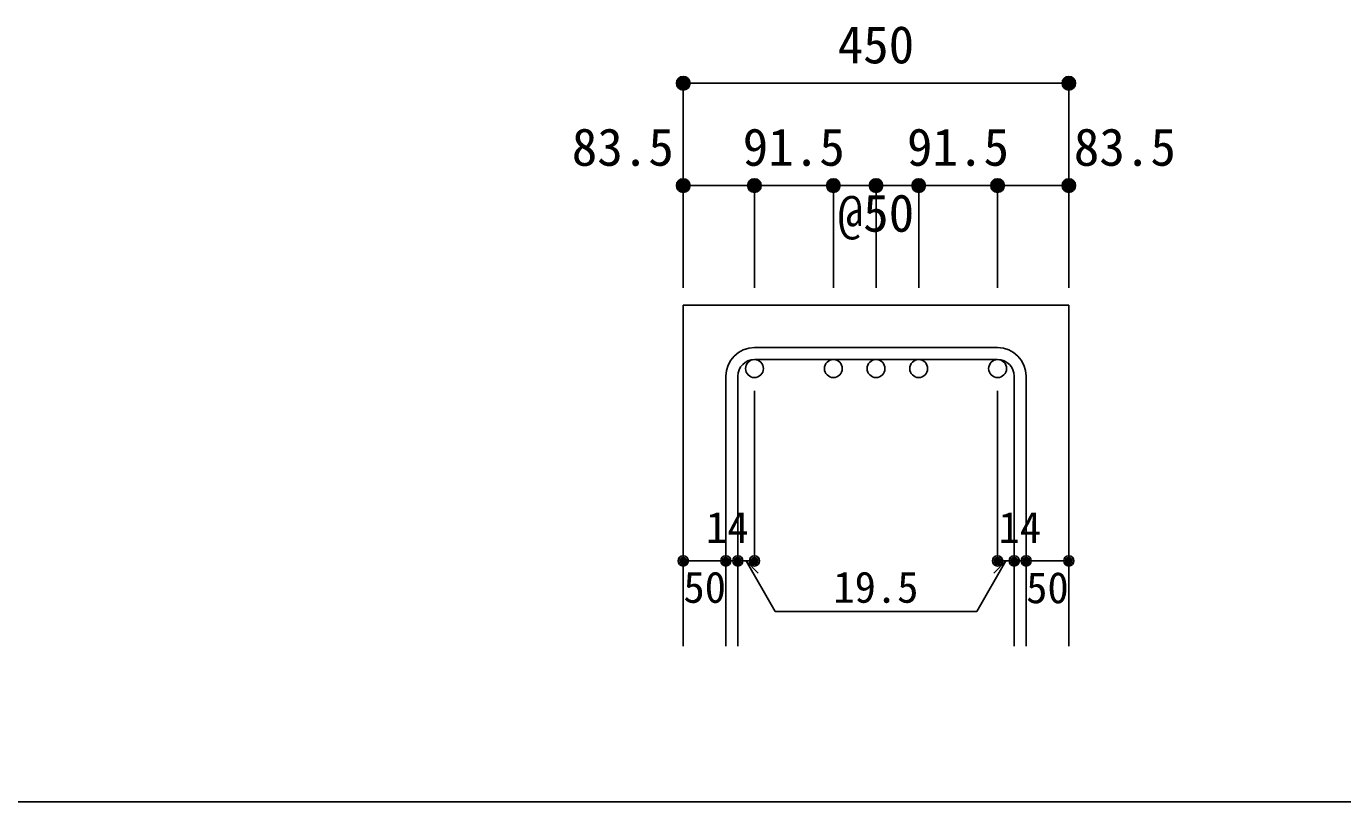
# Model space of a CAD drawing. Units: millimetres at full size, sheet at 1:20. Extents: x -3982 to 3969, y -2797 to 2801.
# Drawn here: x -628 to 915, y -2797 to -1888 of the extents above; entities that cross this region are included whole.
import ezdxf
from ezdxf.enums import TextEntityAlignment as Align

# ---------------------------------------------------------------- set-up
doc = ezdxf.new("R2010")
doc.units = ezdxf.units.MM
doc.header["$LTSCALE"] = 20
doc.header["$PDMODE"] = 32
doc.header["$PDSIZE"] = 12
for name, color, linetype in [('6-1_躯体線', 2, 'Continuous'), ('6-5_梁主筋', 7, 'Continuous'), ('6-6_S.T.P.', 7, 'Continuous'), ('6-D_寸法', 4, 'Continuous'), ('F-0_枠', 6, 'Continuous')]:
    doc.layers.add(name, color=color, linetype=linetype)
doc.styles.add('ＭＳ ゴシック', font='')
doc.styles.get('ＭＳ ゴシック').set_extended_font_data('MS Gothic')

msp = doc.modelspace()

# ---------------------------------------------------------------- linework, layer by layer
at = {"layer": '6-1_躯体線'}
for p, q in [((142.29, -2214.67), (142.29, -2614.67)), ((142.29, -2214.67), (594.29, -2214.67)), ((594.29, -2214.67), (594.29, -2614.67))]:
    msp.add_line(p, q, dxfattribs=at)
at = {"layer": '6-5_梁主筋', "color": 3}
for centre in [(225.79, -2289.17), (318.29, -2289.17), (368.29, -2289.17), (418.29, -2289.17), (510.79, -2289.17)]:
    msp.add_circle(centre, 10.5, dxfattribs=at)
at = {"layer": '6-6_S.T.P.'}
for p, q in [((510.79, -2264.67), (225.79, -2264.67)), ((510.79, -2278.67), (225.79, -2278.67)), ((192.29, -2298.17), (192.29, -2614.67)), ((206.29, -2298.17), (206.29, -2614.67)), ((530.29, -2298.17), (530.29, -2614.67)), ((544.29, -2298.17), (544.29, -2614.67))]:
    msp.add_line(p, q, dxfattribs=at)
for centre, radius, start, end in [((225.79, -2298.17), 33.5, 90, 180), ((510.79, -2298.17), 33.5, 0, 90), ((225.79, -2298.17), 19.5, 90, 180), ((510.79, -2298.17), 19.5, 0, 90)]:
    msp.add_arc(centre, radius, start, end, dxfattribs=at)
at = {"layer": '6-D_寸法'}
for p, q in [((142.29, -1954.67), (142.29, -2074.67)), ((142.29, -1954.67), (594.29, -1954.67)), ((594.29, -1954.67), (594.29, -2074.67)), ((142.29, -2074.67), (142.29, -2194.67)), ((142.29, -2074.67), (225.79, -2074.67)), ((225.79, -2074.67), (225.79, -2194.67)), ((318.29, -2074.67), (318.29, -2194.67)), ((318.29, -2074.67), (418.29, -2074.67)), ((368.29, -2074.67), (368.29, -2194.67)), ((418.29, -2074.67), (418.29, -2194.67)), ((510.79, -2074.67), (510.79, -2194.67)), ((510.79, -2074.67), (594.29, -2074.67)), ((594.29, -2074.67), (594.29, -2194.67)), ((225.79, -2514.67), (225.79, -2315.34)), ((510.79, -2514.67), (510.79, -2315.34)), ((142.29, -2514.67), (192.29, -2514.67)), ((192.29, -2514.67), (225.79, -2514.67)), ((216.04, -2514.67), (230.18, -2528.81)), ((216.04, -2514.67), (250.26, -2573.95)), ((520.54, -2514.67), (486.32, -2573.95)), ((520.54, -2514.67), (506.4, -2528.81)), ((510.79, -2514.67), (594.29, -2514.67)), ((530.29, -2514.67), (544.29, -2514.67)), ((250.26, -2573.95), (486.32, -2573.95))]:
    msp.add_line(p, q, dxfattribs=at)
msp.add_lwpolyline([(225.79, -2074.67), (318.29, -2074.67), (418.29, -2074.67), (510.79, -2074.67)], dxfattribs=at)
for centre, radius in [((142.29, -1954.67), 8), ((142.29, -1954.67), 7.2), ((142.29, -1954.67), 6.4), ((142.29, -1954.67), 5.6), ((142.29, -1954.67), 4.8), ((142.29, -1954.67), 4), ((142.29, -1954.67), 3.2), ((142.29, -1954.67), 2.4), ((142.29, -1954.67), 1.6), ((142.29, -1954.67), 0.8), ((594.29, -1954.67), 8), ((594.29, -1954.67), 7.2), ((594.29, -1954.67), 6.4), ((594.29, -1954.67), 5.6), ((594.29, -1954.67), 4.8), ((594.29, -1954.67), 4), ((594.29, -1954.67), 3.2), ((594.29, -1954.67), 2.4), ((594.29, -1954.67), 1.6), ((594.29, -1954.67), 0.8), ((142.29, -2074.67), 8), ((142.29, -2074.67), 7.2), ((225.79, -2074.67), 8), ((225.79, -2074.67), 7.2), ((318.29, -2074.67), 8), ((318.29, -2074.67), 7.2), ((368.29, -2074.67), 8), ((368.29, -2074.67), 7.2), ((418.29, -2074.67), 8), ((418.29, -2074.67), 7.2), ((510.79, -2074.67), 8), ((510.79, -2074.67), 7.2), ((594.29, -2074.67), 8), ((594.29, -2074.67), 7.2), ((142.29, -2074.67), 6.4), ((142.29, -2074.67), 5.6), ((142.29, -2074.67), 4.8), ((142.29, -2074.67), 4), ((142.29, -2074.67), 3.2), ((142.29, -2074.67), 2.4), ((142.29, -2074.67), 1.6), ((142.29, -2074.67), 0.8), ((225.79, -2074.67), 6.4), ((225.79, -2074.67), 5.6), ((225.79, -2074.67), 4.8), ((225.79, -2074.67), 4), ((225.79, -2074.67), 3.2), ((225.79, -2074.67), 2.4), ((225.79, -2074.67), 1.6), ((225.79, -2074.67), 0.8), ((318.29, -2074.67), 6.4), ((318.29, -2074.67), 5.6), ((318.29, -2074.67), 4.8), ((318.29, -2074.67), 4), ((318.29, -2074.67), 3.2), ((318.29, -2074.67), 2.4), ((318.29, -2074.67), 1.6), ((318.29, -2074.67), 0.8), ((368.29, -2074.67), 6.4), ((368.29, -2074.67), 5.6), ((368.29, -2074.67), 4.8), ((368.29, -2074.67), 4), ((368.29, -2074.67), 3.2), ((368.29, -2074.67), 2.4), ((368.29, -2074.67), 1.6), ((368.29, -2074.67), 0.8), ((418.29, -2074.67), 6.4), ((418.29, -2074.67), 5.6), ((418.29, -2074.67), 4.8), ((418.29, -2074.67), 4), ((418.29, -2074.67), 3.2), ((418.29, -2074.67), 2.4), ((418.29, -2074.67), 1.6), ((418.29, -2074.67), 0.8), ((510.79, -2074.67), 6.4), ((510.79, -2074.67), 5.6), ((510.79, -2074.67), 4.8), ((510.79, -2074.67), 4), ((510.79, -2074.67), 3.2), ((510.79, -2074.67), 2.4), ((510.79, -2074.67), 1.6), ((510.79, -2074.67), 0.8), ((594.29, -2074.67), 6.4), ((594.29, -2074.67), 5.6), ((594.29, -2074.67), 4.8), ((594.29, -2074.67), 4), ((594.29, -2074.67), 3.2), ((594.29, -2074.67), 2.4), ((594.29, -2074.67), 1.6), ((594.29, -2074.67), 0.8), ((142.29, -2514.67), 4), ((142.29, -2514.67), 3.6), ((142.29, -2514.67), 3.2), ((142.29, -2514.67), 2.8), ((142.29, -2514.67), 2.4), ((142.29, -2514.67), 2), ((142.29, -2514.67), 1.6), ((142.29, -2514.67), 1.2), ((142.29, -2514.67), 0.8), ((142.29, -2514.67), 0.4), ((192.29, -2514.67), 4), ((192.29, -2514.67), 3.6), ((192.29, -2514.67), 3.2), ((192.29, -2514.67), 2.8), ((192.29, -2514.67), 2.4), ((192.29, -2514.67), 2), ((192.29, -2514.67), 1.6), ((192.29, -2514.67), 1.2), ((192.29, -2514.67), 0.8), ((192.29, -2514.67), 0.4), ((206.29, -2514.67), 4), ((206.29, -2514.67), 3.6), ((206.29, -2514.67), 3.2), ((206.29, -2514.67), 2.8), ((206.29, -2514.67), 2.4), ((206.29, -2514.67), 2), ((206.29, -2514.67), 1.6), ((206.29, -2514.67), 1.2), ((206.29, -2514.67), 0.8), ((206.29, -2514.67), 0.4), ((225.79, -2514.67), 4), ((225.79, -2514.67), 3.6), ((225.79, -2514.67), 3.2), ((225.79, -2514.67), 2.8), ((225.79, -2514.67), 2.4), ((225.79, -2514.67), 2), ((225.79, -2514.67), 1.6), ((225.79, -2514.67), 1.2), ((225.79, -2514.67), 0.8), ((225.79, -2514.67), 0.4), ((510.79, -2514.67), 4), ((510.79, -2514.67), 3.6), ((510.79, -2514.67), 3.2), ((510.79, -2514.67), 2.8), ((510.79, -2514.67), 2.4), ((510.79, -2514.67), 2), ((510.79, -2514.67), 1.6), ((510.79, -2514.67), 1.2), ((510.79, -2514.67), 0.8), ((510.79, -2514.67), 0.4), ((530.29, -2514.67), 4), ((530.29, -2514.67), 3.6), ((530.29, -2514.67), 3.2), ((530.29, -2514.67), 2.8), ((530.29, -2514.67), 2.4), ((530.29, -2514.67), 2), ((530.29, -2514.67), 1.6), ((530.29, -2514.67), 1.2), ((530.29, -2514.67), 0.8), ((530.29, -2514.67), 0.4), ((544.29, -2514.67), 4), ((544.29, -2514.67), 3.6), ((544.29, -2514.67), 3.2), ((544.29, -2514.67), 2.8), ((544.29, -2514.67), 2.4), ((544.29, -2514.67), 2), ((544.29, -2514.67), 1.6), ((544.29, -2514.67), 1.2), ((544.29, -2514.67), 0.8), ((544.29, -2514.67), 0.4), ((594.29, -2514.67), 4), ((594.29, -2514.67), 3.6), ((594.29, -2514.67), 3.2), ((594.29, -2514.67), 2.8), ((594.29, -2514.67), 2.4), ((594.29, -2514.67), 2), ((594.29, -2514.67), 1.6), ((594.29, -2514.67), 1.2), ((594.29, -2514.67), 0.8), ((594.29, -2514.67), 0.4)]:
    msp.add_circle(centre, radius, dxfattribs=at)
at = {"layer": '6-D_寸法', "color": 7}
for p in [(142.29, -1954.67), (594.29, -1954.67), (142.29, -2074.67), (225.79, -2074.67), (318.29, -2074.67), (368.29, -2074.67), (418.29, -2074.67), (510.79, -2074.67), (594.29, -2074.67), (142.29, -2514.67), (192.29, -2514.67), (206.29, -2514.67), (225.79, -2514.67), (510.79, -2514.67), (530.29, -2514.67), (544.29, -2514.67), (594.29, -2514.67)]:
    msp.add_point(p, dxfattribs=at)
at = {"layer": 'F-0_枠'}
msp.add_line((3969.4, -2796.83), (-3981.92, -2796.83), dxfattribs=at)

# ---------------------------------------------------------------- texts
at = {"layer": '6-D_寸法', "style": 'ＭＳ ゴシック'}
for s, height, p in [('450', 43.99, (323.29, -1944.67)), ('83.5', 43.99, (11.63, -2064.67)), ('91.5', 43.99, (212.04, -2064.67)), ('91.5', 43.99, (404.54, -2064.67)), ('83.5', 43.99, (600.13, -2064.67)), ('@50', 43.99, (323.29, -2142)), ('14', 36.66, (168.98, -2504.6)), ('14', 36.66, (511.9, -2504.67)), ('50', 36.66, (142.54, -2574.77)), ('19.5', 36.66, (318.29, -2574.67)), ('50', 36.66, (544.28, -2575.22))]:
    msp.add_text(s, height=height, dxfattribs=at).set_placement(p, align=Align.BOTTOM_LEFT)

doc.saveas('drawing.dxf')
